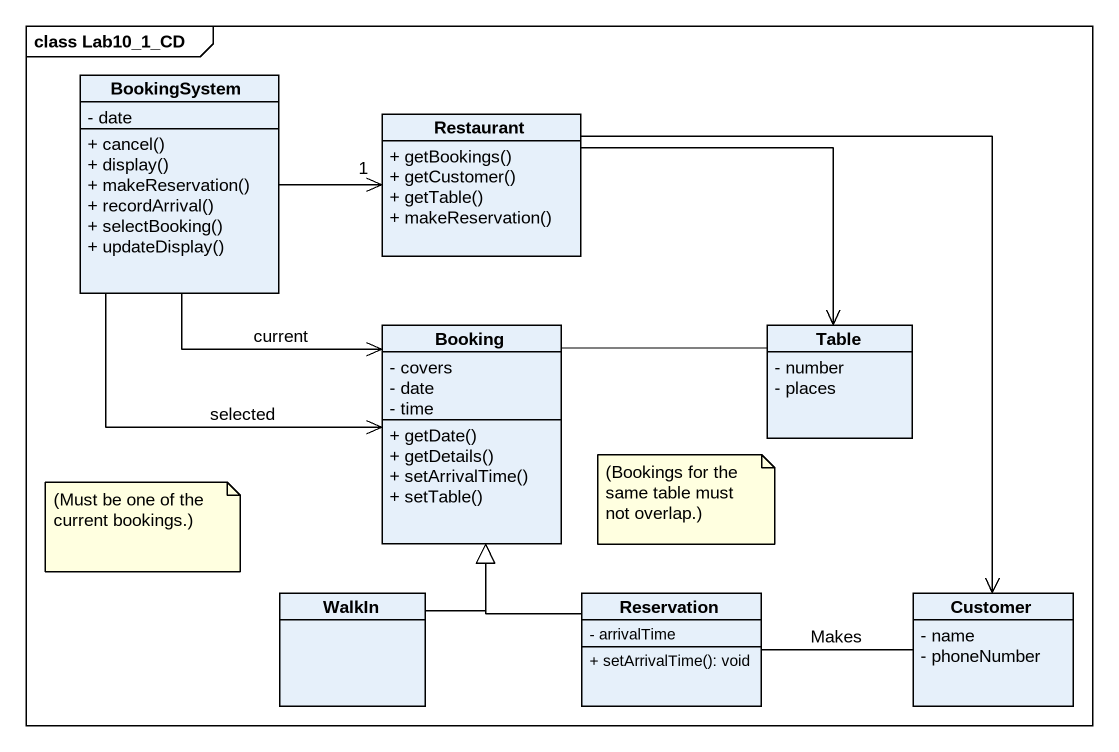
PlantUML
@startuml
mainframe class Lab10_1_CD
hide circle
hide empty members
skinparam classAttributeIconSize 0
class BookingSystem {
  - date
  + cancel()
  + display()
  + makeReservation()
  + recordArrival()
  + selectBooking()
  + updateDisplay()
}
class Restaurant {
  + getBookings()
  + getCustomer()
  + getTable()
  + makeReservation()
}
class Booking {
  - covers
  - date
  - time
  + getDate()
  + getDetails()
  + setArrivalTime()
  + setTable()
}
class Table {
  - number
  - places
}
class WalkIn
class Reservation {
  - arrivalTime
  + setArrivalTime(): void
}
class Customer {
  - name
  - phoneNumber
}
BookingSystem -right-> "1" Restaurant
BookingSystem --> Booking : current
BookingSystem --> Booking : selected
Restaurant -right-> Table
Restaurant --> Customer
Booking -right- Table
WalkIn -up-|> Booking
Reservation -up-|> Booking
Customer -left- Reservation : Makes
note as N1
  (Must be one of the current bookings.)
end note
note as N2
  (Bookings for the same table must not overlap.)
end note
@enduml
